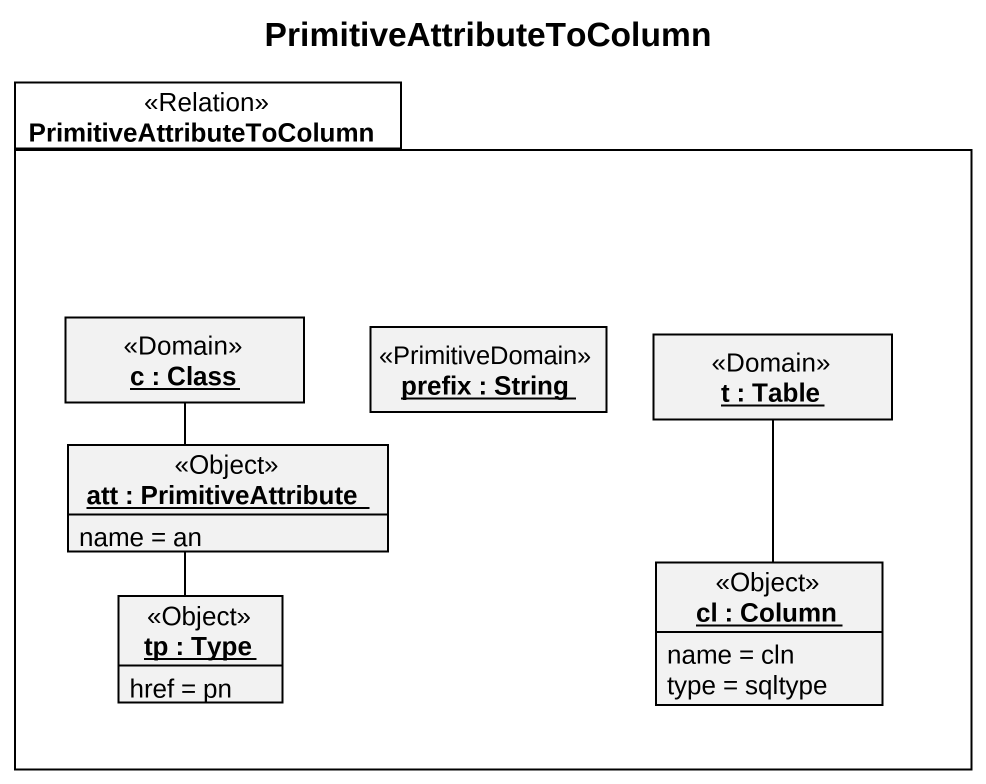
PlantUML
@startuml
title PrimitiveAttributeToColumn
hide circle
hide empty members
package PrimitiveAttributeToColumn <<Relation>> {
  object "c : Class" as c <<Domain>>
  object "prefix : String" as prefix <<PrimitiveDomain>>
  object "t : Table" as t <<Domain>>
  object "att : PrimitiveAttribute" as att <<Object>> {
    name = an
  }
  object "cl : Column" as cl <<Object>> {
    name = cln
    type = sqltype
  }
  object "tp : Type" as tp <<Object>> {
    href = pn
  }
}
c -- att
t -- cl
att -- tp
@enduml
